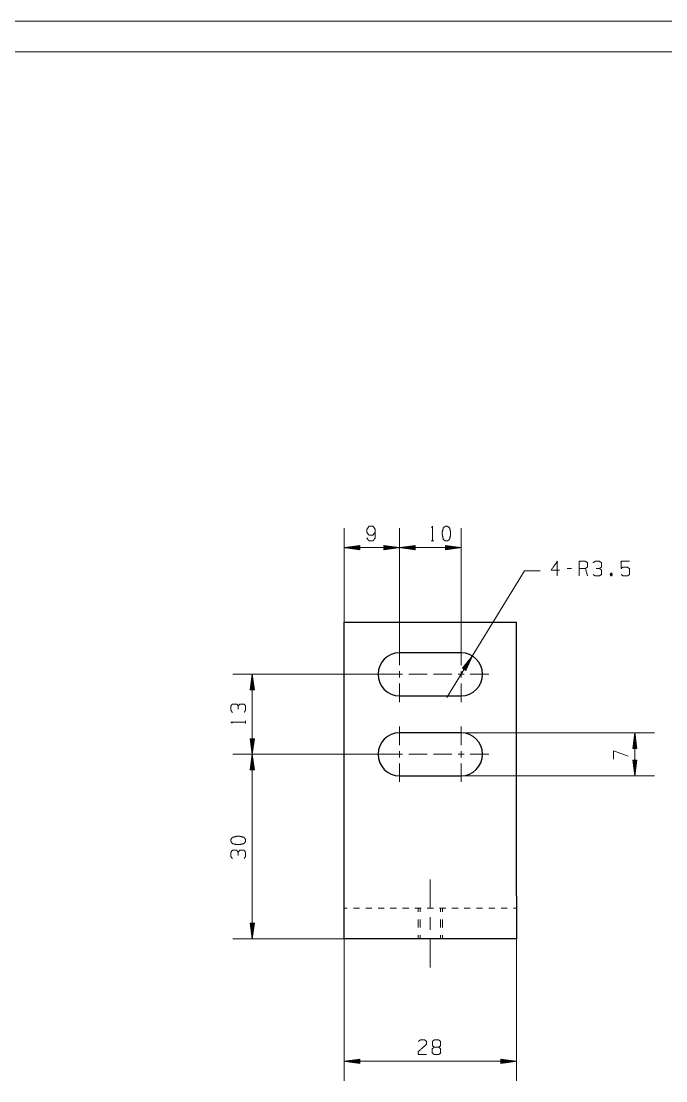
# Model space of a CAD drawing. Header units: millimetres. Extents: x 0 to 420, y 0 to 297.
# Drawn here: x 228.9 to 333.6, y 124.8 to 297 of the extents above; entities that cross this region are included whole.
import ezdxf

# ---------------------------------------------------------------- set-up
doc = ezdxf.new("R2010")
doc.units = ezdxf.units.MM
doc.layers.add('101', color=7, linetype='Continuous', true_color=0xffffff)

msp = doc.modelspace()

# ---------------------------------------------------------------- linework, layer by layer
at = {"layer": '101', "color": 133, "linetype": 'Continuous', "lineweight": 18}
for p, q in [((420, 297), (0, 297)), ((415, 292), (25, 292))]:
    msp.add_line(p, q, dxfattribs=at)
at = {"layer": '101', "color": 22, "linetype": 'Continuous', "lineweight": 18}
for p, q in [((281.37, 199.33), (281.37, 214.59)), ((290.37, 195.33), (290.37, 214.59)), ((290.37, 195.33), (290.37, 214.59)), ((300.37, 195.33), (300.37, 214.59)), ((283.91, 211.75), (281.37, 211.42)), ((290.37, 211.42), (281.37, 211.42)), ((281.37, 211.42), (283.91, 211.08)), ((283.91, 211.44), (281.56, 211.44)), ((283.91, 211.39), (281.56, 211.39)), ((283.91, 211.5), (281.95, 211.5)), ((283.91, 211.34), (281.95, 211.34)), ((283.91, 211.55), (282.33, 211.55)), ((283.91, 211.29), (282.33, 211.29)), ((283.91, 211.6), (282.72, 211.6)), ((283.91, 211.24), (282.72, 211.24)), ((283.91, 211.65), (283.11, 211.65)), ((283.91, 211.19), (283.11, 211.19)), ((283.91, 211.7), (283.49, 211.7)), ((283.91, 211.14), (283.49, 211.14)), ((283.91, 211.75), (283.88, 211.75)), ((283.91, 211.75), (283.88, 211.75)), ((283.91, 211.09), (283.88, 211.09)), ((283.91, 211.09), (283.88, 211.09)), ((283.91, 211.08), (283.91, 211.75)), ((290.37, 211.42), (287.83, 211.75)), ((287.83, 211.75), (287.83, 211.08)), ((287.83, 211.75), (287.86, 211.75)), ((287.83, 211.75), (287.86, 211.75)), ((287.83, 211.7), (288.25, 211.7)), ((287.83, 211.65), (288.63, 211.65)), ((287.83, 211.6), (289.02, 211.6)), ((287.83, 211.55), (289.41, 211.55)), ((287.83, 211.5), (289.79, 211.5)), ((287.83, 211.44), (290.18, 211.44)), ((287.83, 211.08), (290.37, 211.42)), ((287.83, 211.39), (290.18, 211.39)), ((287.83, 211.34), (289.79, 211.34)), ((287.83, 211.29), (289.41, 211.29)), ((287.83, 211.24), (289.02, 211.24)), ((287.83, 211.19), (288.63, 211.19)), ((287.83, 211.14), (288.25, 211.14)), ((287.83, 211.09), (287.86, 211.09)), ((287.83, 211.09), (287.86, 211.09)), ((292.91, 211.75), (290.37, 211.42)), ((290.37, 211.42), (300.37, 211.42)), ((290.37, 211.42), (292.91, 211.08)), ((292.91, 211.44), (290.56, 211.44)), ((292.91, 211.39), (290.56, 211.39)), ((292.91, 211.5), (290.95, 211.5)), ((292.91, 211.34), (290.95, 211.34)), ((292.91, 211.55), (291.33, 211.55)), ((292.91, 211.29), (291.33, 211.29)), ((292.91, 211.6), (291.72, 211.6)), ((292.91, 211.24), (291.72, 211.24)), ((292.91, 211.65), (292.11, 211.65)), ((292.91, 211.19), (292.11, 211.19)), ((292.91, 211.7), (292.49, 211.7)), ((292.91, 211.14), (292.49, 211.14)), ((292.91, 211.75), (292.88, 211.75)), ((292.91, 211.75), (292.88, 211.75)), ((292.91, 211.09), (292.88, 211.09)), ((292.91, 211.09), (292.88, 211.09)), ((292.91, 211.08), (292.91, 211.75)), ((297.83, 211.75), (297.86, 211.75)), ((297.83, 211.75), (297.86, 211.75)), ((297.83, 211.75), (297.83, 211.08)), ((300.37, 211.42), (297.83, 211.75)), ((297.83, 211.7), (298.25, 211.7)), ((297.83, 211.65), (298.63, 211.65)), ((297.83, 211.6), (299.02, 211.6)), ((297.83, 211.55), (299.41, 211.55)), ((297.83, 211.5), (299.79, 211.5)), ((297.83, 211.44), (300.18, 211.44)), ((297.83, 211.08), (300.37, 211.42)), ((297.83, 211.39), (300.18, 211.39)), ((297.83, 211.34), (299.79, 211.34)), ((297.83, 211.29), (299.41, 211.29)), ((297.83, 211.24), (299.02, 211.24)), ((297.83, 211.19), (298.63, 211.19)), ((297.83, 211.14), (298.25, 211.14)), ((297.83, 211.09), (297.86, 211.09)), ((297.83, 211.09), (297.86, 211.09)), ((298.05, 187.04), (310.7, 207.64)), ((310.7, 207.64), (313.24, 207.64)), ((302.2, 193.81), (300.59, 191.82)), ((300.76, 191.71), (301.59, 193.05)), ((300.81, 191.68), (301.83, 193.35)), ((300.85, 191.66), (302.08, 193.66)), ((300.89, 191.63), (302.12, 193.63)), ((300.94, 191.6), (301.96, 193.27)), ((300.98, 191.58), (301.81, 192.92)), ((301.16, 191.47), (302.2, 193.81)), ((300.59, 191.82), (300.61, 191.84)), ((300.59, 191.82), (300.61, 191.84)), ((300.59, 191.82), (301.16, 191.47)), ((300.63, 191.79), (300.85, 192.15)), ((300.68, 191.76), (301.1, 192.45)), ((300.72, 191.74), (301.34, 192.75)), ((301.02, 191.55), (301.65, 192.56)), ((301.07, 191.52), (301.49, 192.21)), ((301.11, 191.5), (301.33, 191.85)), ((301.15, 191.47), (301.17, 191.5)), ((301.15, 191.47), (301.17, 191.5)), ((290.37, 190.83), (263.27, 190.83)), ((266.44, 190.83), (266.11, 188.29)), ((266.26, 188.29), (266.26, 189.47)), ((266.31, 188.29), (266.31, 189.86)), ((266.37, 188.29), (266.37, 190.25)), ((266.42, 188.29), (266.42, 190.63)), ((266.44, 177.83), (266.44, 190.83)), ((266.78, 188.29), (266.44, 190.83)), ((266.47, 188.29), (266.47, 190.63)), ((266.52, 188.29), (266.52, 190.25)), ((266.57, 188.29), (266.57, 189.86)), ((266.62, 188.29), (266.62, 189.47)), ((266.11, 188.29), (266.11, 188.32)), ((266.11, 188.29), (266.11, 188.32)), ((266.11, 188.29), (266.78, 188.29)), ((266.16, 188.29), (266.16, 188.7)), ((266.21, 188.29), (266.21, 189.09)), ((266.67, 188.29), (266.67, 189.09)), ((266.72, 188.29), (266.72, 188.7)), ((266.77, 188.29), (266.77, 188.32)), ((266.77, 188.29), (266.77, 188.32)), ((300.37, 181.33), (331.79, 181.33)), ((328.61, 181.33), (328.28, 178.79)), ((328.59, 178.79), (328.59, 181.13)), ((328.61, 174.33), (328.61, 181.33)), ((328.95, 178.79), (328.61, 181.33)), ((328.64, 178.79), (328.64, 181.13)), ((266.78, 180.37), (266.11, 180.37)), ((266.11, 180.37), (266.44, 177.83)), ((266.11, 180.37), (266.11, 180.33)), ((266.11, 180.37), (266.11, 180.33)), ((266.16, 180.37), (266.16, 179.95)), ((266.21, 180.37), (266.21, 179.56)), ((266.26, 180.37), (266.26, 179.18)), ((266.31, 180.37), (266.31, 178.79)), ((266.37, 180.37), (266.37, 178.4)), ((266.42, 180.37), (266.42, 178.02)), ((266.44, 177.83), (266.78, 180.37)), ((266.47, 180.37), (266.47, 178.02)), ((266.52, 180.37), (266.52, 178.4)), ((266.57, 180.37), (266.57, 178.79)), ((266.62, 180.37), (266.62, 179.18)), ((266.67, 180.37), (266.67, 179.56)), ((266.72, 180.37), (266.72, 179.95)), ((266.77, 180.37), (266.77, 180.33)), ((266.77, 180.37), (266.77, 180.33)), ((328.33, 178.79), (328.33, 179.2)), ((328.38, 178.79), (328.38, 179.59)), ((328.44, 178.79), (328.44, 179.97)), ((328.49, 178.79), (328.49, 180.36)), ((328.54, 178.79), (328.54, 180.75)), ((328.69, 178.79), (328.69, 180.75)), ((328.74, 178.79), (328.74, 180.36)), ((328.79, 178.79), (328.79, 179.97)), ((328.84, 178.79), (328.84, 179.59)), ((328.89, 178.79), (328.89, 179.2)), ((290.37, 177.83), (263.27, 177.83)), ((290.37, 177.83), (263.27, 177.83)), ((266.44, 177.83), (266.11, 175.29)), ((266.42, 175.29), (266.42, 177.63)), ((266.44, 177.83), (266.44, 147.83)), ((266.78, 175.29), (266.44, 177.83)), ((266.47, 175.29), (266.47, 177.63)), ((328.28, 178.79), (328.28, 178.82)), ((328.28, 178.79), (328.28, 178.82)), ((328.28, 178.79), (328.95, 178.79)), ((328.94, 178.79), (328.94, 178.82)), ((328.94, 178.79), (328.94, 178.82)), ((266.16, 175.29), (266.16, 175.7)), ((266.21, 175.29), (266.21, 176.09)), ((266.26, 175.29), (266.26, 176.47)), ((266.31, 175.29), (266.31, 176.86)), ((266.37, 175.29), (266.37, 177.25)), ((266.52, 175.29), (266.52, 177.25)), ((266.57, 175.29), (266.57, 176.86)), ((266.62, 175.29), (266.62, 176.47)), ((266.67, 175.29), (266.67, 176.09)), ((266.72, 175.29), (266.72, 175.7)), ((328.95, 176.87), (328.28, 176.87)), ((328.28, 176.87), (328.61, 174.33)), ((328.28, 176.87), (328.28, 176.83)), ((328.28, 176.87), (328.28, 176.83)), ((328.33, 176.87), (328.33, 176.45)), ((328.38, 176.87), (328.38, 176.06)), ((328.44, 176.87), (328.44, 175.68)), ((328.49, 176.87), (328.49, 175.29)), ((328.54, 176.87), (328.54, 174.9)), ((328.59, 176.87), (328.59, 174.52)), ((328.61, 174.33), (328.95, 176.87)), ((328.64, 176.87), (328.64, 174.52)), ((328.69, 176.87), (328.69, 174.9)), ((328.74, 176.87), (328.74, 175.29)), ((328.79, 176.87), (328.79, 175.68)), ((328.84, 176.87), (328.84, 176.06)), ((328.89, 176.87), (328.89, 176.45)), ((328.94, 176.87), (328.94, 176.83)), ((328.94, 176.87), (328.94, 176.83)), ((266.11, 175.29), (266.11, 175.32)), ((266.11, 175.29), (266.11, 175.32)), ((266.11, 175.29), (266.78, 175.29)), ((266.77, 175.29), (266.77, 175.32)), ((266.77, 175.29), (266.77, 175.32)), ((300.37, 174.33), (331.79, 174.33)), ((266.11, 150.37), (266.44, 147.83)), ((266.78, 150.37), (266.11, 150.37)), ((266.11, 150.37), (266.11, 150.33)), ((266.11, 150.37), (266.11, 150.33)), ((266.16, 150.37), (266.16, 149.95)), ((266.21, 150.37), (266.21, 149.56)), ((266.26, 150.37), (266.26, 149.18)), ((266.31, 150.37), (266.31, 148.79)), ((266.37, 150.37), (266.37, 148.4)), ((266.42, 150.37), (266.42, 148.02)), ((266.44, 147.83), (266.78, 150.37)), ((266.47, 150.37), (266.47, 148.02)), ((266.52, 150.37), (266.52, 148.4)), ((266.57, 150.37), (266.57, 148.79)), ((266.62, 150.37), (266.62, 149.18)), ((266.67, 150.37), (266.67, 149.56)), ((266.72, 150.37), (266.72, 149.95)), ((266.77, 150.37), (266.77, 150.33)), ((266.77, 150.37), (266.77, 150.33)), ((281.37, 147.83), (263.27, 147.83)), ((281.37, 147.83), (281.37, 124.75)), ((309.37, 147.83), (309.37, 124.75)), ((283.91, 128.26), (281.37, 127.93)), ((281.37, 127.93), (283.91, 127.59)), ((281.37, 127.93), (309.37, 127.93)), ((283.91, 127.95), (281.56, 127.95)), ((283.91, 127.9), (281.56, 127.9)), ((283.91, 128), (281.95, 128)), ((283.91, 127.85), (281.95, 127.85)), ((283.91, 128.06), (282.33, 128.06)), ((283.91, 127.8), (282.33, 127.8)), ((283.91, 128.11), (282.72, 128.11)), ((283.91, 127.75), (282.72, 127.75)), ((283.91, 128.16), (283.11, 128.16)), ((283.91, 127.7), (283.11, 127.7)), ((283.91, 128.21), (283.49, 128.21)), ((283.91, 127.65), (283.49, 127.65)), ((283.91, 128.26), (283.88, 128.26)), ((283.91, 128.26), (283.88, 128.26)), ((283.91, 127.6), (283.88, 127.6)), ((283.91, 127.6), (283.88, 127.6)), ((283.91, 127.59), (283.91, 128.26)), ((309.37, 127.93), (306.83, 128.26)), ((306.83, 128.26), (306.83, 127.59)), ((306.83, 128.26), (306.86, 128.26)), ((306.83, 128.26), (306.86, 128.26)), ((306.83, 128.21), (307.25, 128.21)), ((306.83, 128.16), (307.63, 128.16)), ((306.83, 128.11), (308.02, 128.11)), ((306.83, 128.06), (308.41, 128.06)), ((306.83, 128), (308.79, 128)), ((306.83, 127.95), (309.18, 127.95)), ((306.83, 127.59), (309.37, 127.93)), ((306.83, 127.9), (309.18, 127.9)), ((306.83, 127.85), (308.79, 127.85)), ((306.83, 127.8), (308.41, 127.8)), ((306.83, 127.75), (308.02, 127.75)), ((306.83, 127.7), (307.63, 127.7)), ((306.83, 127.65), (307.25, 127.65)), ((306.83, 127.6), (306.86, 127.6)), ((306.83, 127.6), (306.86, 127.6))]:
    msp.add_line(p, q, dxfattribs=at)
at = {"layer": '101', "color": 72, "linetype": 'Continuous', "lineweight": 18}
for p, q in [((295.51, 212.51), (295.93, 212.51)), ((318.29, 208.03), (317.62, 208.03)), ((320.9, 206.83), (320.57, 208.03)), ((324.7, 207.28), (324.85, 206.85)), ((265.35, 182.84), (265.35, 183.27))]:
    msp.add_line(p, q, dxfattribs=at)
at = {"layer": '101', "color": 251, "linetype": 'Continuous', "lineweight": 25}
for p, q in [((281.37, 199.33), (309.37, 199.33)), ((281.37, 154.83), (281.37, 199.33)), ((309.37, 154.83), (309.37, 199.33)), ((300.37, 194.33), (290.37, 194.33)), ((290.37, 187.33), (300.37, 187.33)), ((300.37, 181.33), (290.37, 181.33)), ((290.37, 174.33), (300.37, 174.33)), ((309.37, 147.83), (281.37, 147.83))]:
    msp.add_line(p, q, dxfattribs=at)
at = {"layer": '101', "color": 151, "linetype": 'Continuous', "lineweight": 18}
for p, q in [((290.37, 192.33), (290.37, 195.33)), ((300.37, 192.33), (300.37, 195.33)), ((290.37, 190.33), (290.37, 191.33)), ((300.37, 190.33), (300.37, 191.33)), ((288.87, 190.83), (285.87, 190.83)), ((289.87, 190.83), (290.87, 190.83)), ((291.87, 190.83), (294.87, 190.83)), ((298.87, 190.83), (295.87, 190.83)), ((299.87, 190.83), (300.87, 190.83)), ((301.87, 190.83), (304.87, 190.83)), ((290.37, 189.33), (290.37, 186.33)), ((300.37, 189.33), (300.37, 186.33)), ((290.37, 179.33), (290.37, 182.33)), ((300.37, 179.33), (300.37, 182.33)), ((288.87, 177.83), (285.87, 177.83)), ((289.87, 177.83), (290.87, 177.83)), ((290.37, 177.33), (290.37, 178.33)), ((291.87, 177.83), (294.87, 177.83)), ((298.87, 177.83), (295.87, 177.83)), ((299.87, 177.83), (300.87, 177.83)), ((300.37, 177.33), (300.37, 178.33)), ((301.87, 177.83), (304.87, 177.83)), ((290.37, 176.33), (290.37, 173.33)), ((300.37, 176.33), (300.37, 173.33)), ((295.37, 149.32), (295.37, 151.33))]:
    msp.add_line(p, q, dxfattribs=at)
at = {"layer": '101', "color": 53, "linetype": 'Continuous', "lineweight": 18}
for p, q in [((281.37, 152.83), (281.87, 152.83)), ((282.87, 152.83), (283.87, 152.83)), ((284.87, 152.83), (285.87, 152.83)), ((286.87, 152.83), (287.87, 152.83)), ((288.87, 152.83), (289.87, 152.83)), ((290.87, 152.83), (291.87, 152.83)), ((292.87, 152.83), (293.87, 152.83)), ((293.37, 152.2), (293.37, 152.83)), ((293.72, 152.83), (293.72, 152.2)), ((294.87, 152.83), (295.87, 152.83)), ((296.87, 152.83), (297.87, 152.83)), ((297.02, 152.2), (297.02, 152.83)), ((297.37, 152.2), (297.37, 152.83)), ((298.87, 152.83), (299.87, 152.83)), ((300.87, 152.83), (301.87, 152.83)), ((302.87, 152.83), (303.87, 152.83)), ((304.87, 152.83), (305.87, 152.83)), ((306.87, 152.83), (307.87, 152.83)), ((308.87, 152.83), (309.37, 152.83)), ((293.37, 149.7), (293.37, 150.95)), ((293.72, 150.95), (293.72, 149.7)), ((297.02, 149.7), (297.02, 150.95)), ((297.37, 149.7), (297.37, 150.95)), ((293.37, 147.83), (293.37, 148.45)), ((293.72, 148.45), (293.72, 147.83)), ((297.02, 147.83), (297.02, 148.45)), ((297.37, 147.83), (297.37, 148.45))]:
    msp.add_line(p, q, dxfattribs=at)
at = {"layer": '101', "color": 251, "linetype": 'Continuous', "lineweight": 25}
for centre, start, end in [((290.37, 190.83), 90, 270), ((300.37, 190.83), 270, 90), ((290.37, 177.83), 90, 270), ((300.37, 177.83), 270, 90)]:
    msp.add_arc(centre, 3.5, start, end, dxfattribs=at)
at = {"layer": '101', "color": 22, "linetype": 'Continuous', "lineweight": 18}
msp.add_arc((300.37, 190.83), 3.5, 90, 100.6442, dxfattribs=at)
at = {"layer": '101', "color": 72, "linetype": 'Continuous', "lineweight": 18}
for points, knots in [([(285.07, 212.99), (285.39, 212.51), (286.07, 212.51), (286.41, 212.99), (286.41, 214.41), (286.07, 214.89), (285.39, 214.89), (285.07, 214.41), (285.05, 213.94), (285.39, 213.46), (286.07, 213.46), (286.41, 213.94)], [0, 0, 0.076856, 0.169524, 0.247729, 0.439295, 0.517501, 0.610168, 0.687025, 0.750924, 0.829127, 0.921795, 1, 1]), ([(295.58, 214.69), (295.72, 214.89), (295.72, 212.51)], [0, 0, 0.093489, 1, 1]), ([(298.16, 212.51), (298.49, 212.76), (298.67, 213.46), (298.67, 213.94), (298.49, 214.66), (298.16, 214.89), (297.82, 214.89), (297.49, 214.66), (297.31, 213.94), (297.33, 213.46), (297.49, 212.76), (297.82, 212.51), (298.16, 212.51)], [0, 0, 0.067528, 0.183971, 0.260585, 0.380943, 0.446142, 0.500305, 0.565504, 0.685864, 0.76253, 0.878309, 0.945837, 1, 1]), ([(316.35, 207.78), (315.01, 207.78), (316.01, 209.2), (316.01, 206.83)], [0, 0, 0.245868, 0.565295, 1, 1]), ([(319.56, 206.83), (319.56, 209.2), (320.57, 209.2), (320.9, 208.98), (320.9, 208.25), (320.57, 208.03), (319.56, 208.03)], [0, 0, 0.400953, 0.571034, 0.639278, 0.761674, 0.829918, 1, 1]), ([(322.84, 208.03), (323.18, 208.25), (323.18, 208.98), (322.84, 209.2), (322.15, 209.2), (321.82, 208.98)], [0, 0, 0.153872, 0.429851, 0.583722, 0.846128, 1, 1]), ([(326.37, 207.05), (326.71, 206.83), (327.4, 206.83), (327.73, 207.05), (327.73, 208), (327.4, 208.25), (326.71, 208.25), (326.37, 208.03), (326.37, 209.2), (327.73, 209.2)], [0, 0, 0.062229, 0.168345, 0.230571, 0.376815, 0.441265, 0.54738, 0.609609, 0.79049, 1, 1]), ([(321.84, 207.05), (322.15, 206.83), (322.84, 206.83), (323.18, 207.05), (323.18, 207.78), (322.84, 208.03), (322.33, 208.03)], [0, 0, 0.124118, 0.34369, 0.472445, 0.703375, 0.836728, 1, 1]), ([(324.7, 206.85), (324.85, 206.85), (324.94, 207.08), (324.85, 207.28), (324.7, 207.28), (324.61, 207.08), (324.7, 206.85), (324.85, 207.28)], [0, 0, 0.09398, 0.236787, 0.365954, 0.459934, 0.589106, 0.731917, 1, 1]), ([(264.15, 185.67), (263.92, 186), (263.2, 186), (262.97, 185.67), (262.97, 184.98), (263.2, 184.64)], [0, 0, 0.153876, 0.429852, 0.583729, 0.846124, 1, 1]), ([(265.12, 184.66), (265.35, 184.98), (265.35, 185.67), (265.12, 186), (264.4, 186), (264.15, 185.67), (264.15, 185.16)], [0, 0, 0.124123, 0.343688, 0.472447, 0.703377, 0.836735, 1, 1]), ([(263.17, 182.91), (262.97, 183.06), (265.35, 183.06)], [0, 0, 0.093489, 1, 1]), ([(327.52, 177.52), (325.15, 178.37), (325.15, 177.02)], [0, 0, 0.652472, 1, 1]), ([(265.35, 163.99), (265.1, 164.33), (264.4, 164.5), (263.92, 164.5), (263.2, 164.33), (262.97, 163.99), (262.97, 163.66), (263.2, 163.32), (263.92, 163.14), (264.4, 163.16), (265.1, 163.32), (265.35, 163.66), (265.35, 163.99)], [0, 0, 0.067527, 0.183971, 0.260584, 0.380944, 0.446142, 0.500306, 0.565504, 0.685863, 0.76253, 0.878309, 0.945835, 1, 1]), ([(264.15, 161.89), (263.92, 162.23), (263.2, 162.23), (262.97, 161.89), (262.97, 161.2), (263.2, 160.87)], [0, 0, 0.153874, 0.429851, 0.583726, 0.846126, 1, 1]), ([(265.12, 160.88), (265.35, 161.2), (265.35, 161.89), (265.12, 162.23), (264.4, 162.23), (264.15, 161.89), (264.15, 161.38)], [0, 0, 0.12412, 0.343689, 0.472446, 0.703376, 0.836732, 1, 1]), ([(293.43, 131.17), (293.75, 131.4), (294.44, 131.4), (294.77, 131.17), (294.77, 130.7), (293.41, 129.5), (293.43, 129.02), (294.77, 129.02)], [0, 0, 0.069691, 0.192976, 0.265274, 0.350227, 0.67474, 0.759752, 1, 1]), ([(296.02, 130.22), (295.71, 130.45), (295.71, 131.17), (296.02, 131.4), (296.71, 131.4), (297.05, 131.17), (297.05, 130.45), (296.71, 130.22), (296.02, 130.22), (295.69, 129.97), (295.69, 129.27), (296.02, 129.02), (296.71, 129.02), (297.05, 129.25), (297.05, 129.97), (296.71, 130.22)], [0, 0, 0.047572, 0.136084, 0.183657, 0.267815, 0.317165, 0.405677, 0.455027, 0.539185, 0.590297, 0.675757, 0.726868, 0.811027, 0.860377, 0.948888, 1, 1])]:
    msp.add_open_spline(points, degree=1, knots=knots, dxfattribs=at)
at = {"layer": '101', "color": 151, "linetype": 'Continuous', "lineweight": 18}
for points, knots in [([(295.37, 152.92), (295.37, 154.33), (295.37, 157.5)], [0, 0, 0.307403, 1, 1]), ([(295.37, 143.15), (295.37, 144.74), (295.37, 147.73)], [0, 0, 0.346298, 1, 1])]:
    msp.add_open_spline(points, degree=1, knots=knots, dxfattribs=at)
at = {"layer": '101', "color": 251, "linetype": 'Continuous', "lineweight": 25}
for points, knots in [([(281.37, 147.83), (281.37, 148.25), (281.37, 149.46), (281.37, 150.33), (281.37, 152.43), (281.37, 154.83)], [0, 0, 0.060306, 0.233956, 0.357213, 0.65798, 1, 1]), ([(309.37, 154.83), (309.37, 153.61), (309.37, 151.33), (309.37, 149.46), (309.37, 148.25), (309.37, 147.83)], [0, 0, 0.173648, 0.500001, 0.766044, 0.939694, 1, 1])]:
    msp.add_open_spline(points, degree=1, knots=knots, dxfattribs=at)

doc.saveas('drawing.dxf')
